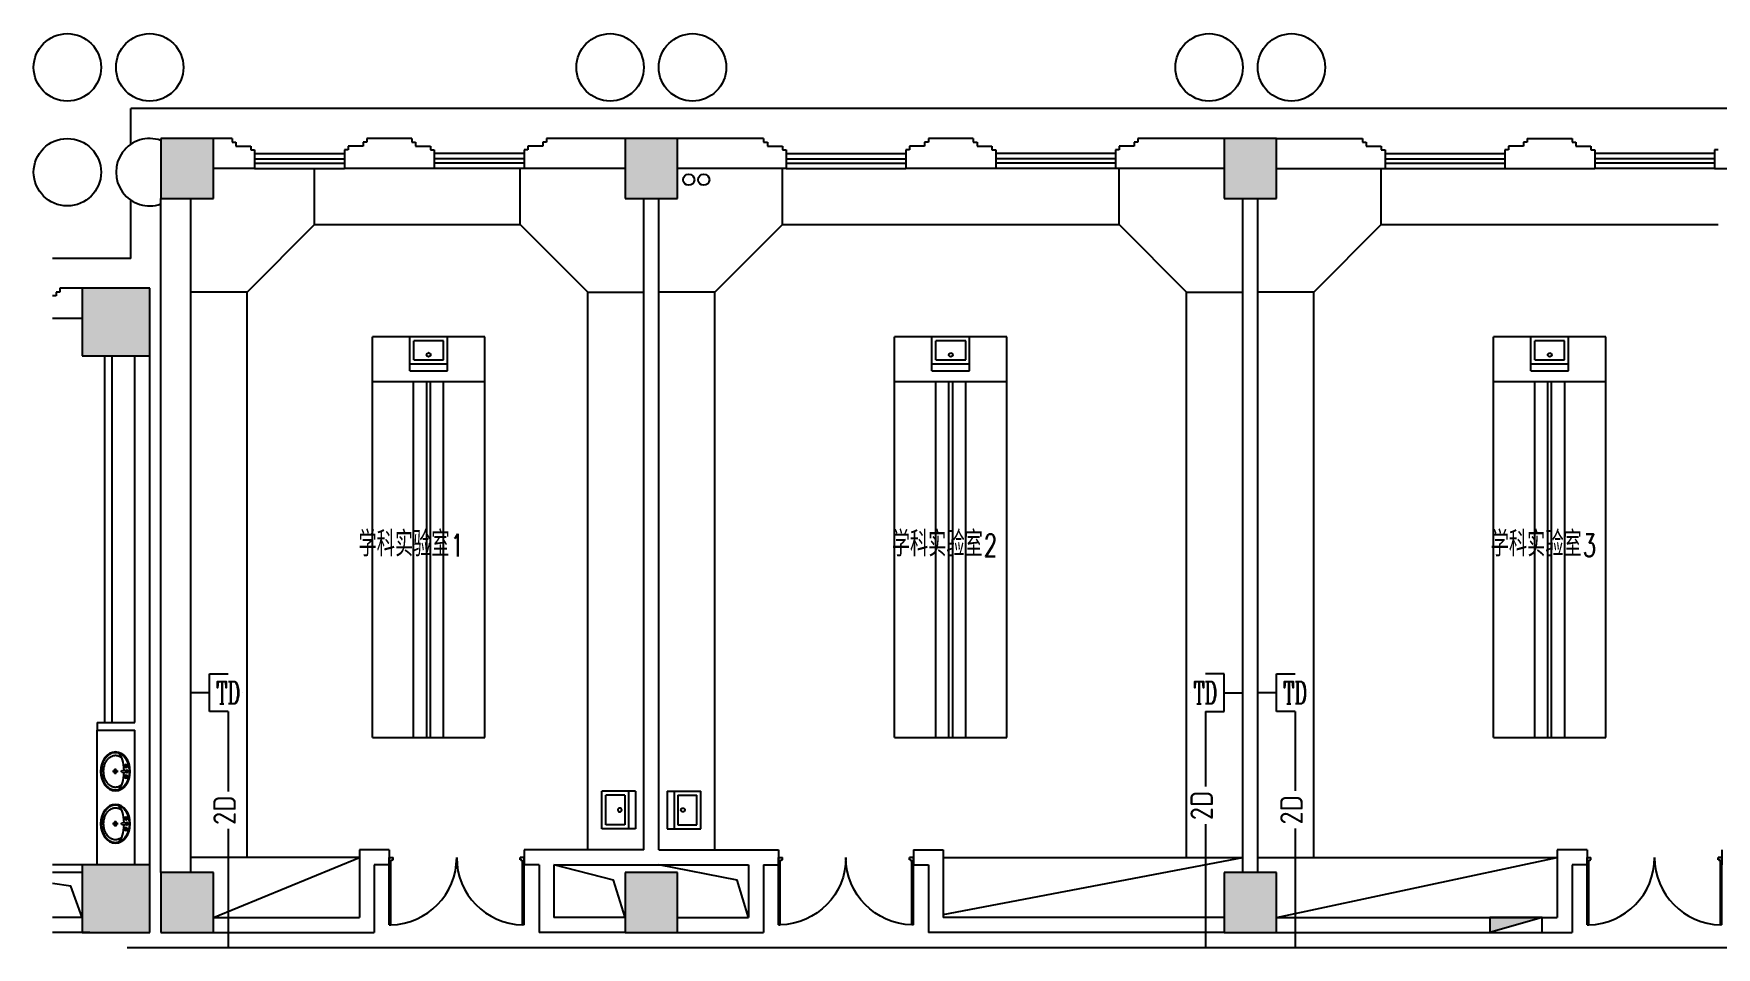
# Model space of a CAD drawing. Extents: x 190999 to 834799, y -200814 to 215286.
# Drawn here: x 563535 to 586010, y 95386 to 107586 of the extents above; entities that cross this region are included whole.
import ezdxf
from ezdxf.enums import TextEntityAlignment as Align

# ---------------------------------------------------------------- set-up
doc = ezdxf.new("R2010")
doc.units = 0
doc.header["$LTSCALE"] = 1000
doc.header["$MEASUREMENT"] = 0
for name, color, linetype in [('00-EQUIP', 3, 'Continuous'), ('00-SIG_TEXT', 7, 'Continuous'), ('00-WIRE-4', 6, 'Continuous'), ('A-卫生间', 250, 'Continuous'), ('A-墙线', 2, 'Continuous'), ('A-外包装修', 250, 'Continuous'), ('A-外窗', 145, 'Continuous'), ('A-家具', 250, 'Continuous'), ('A-门', 167, 'Continuous'), ('COLUMN', 2, 'Continuous'), ('EQUIP_消火栓', 6, 'Continuous'), ('PUB_HATCH', 250, 'Continuous'), ('房间名称', 7, 'Continuous'), ('桥架', 1, 'Continuous'), ('洞口线', 177, 'Continuous'), ('雨水管', 3, 'Continuous')]:
    doc.layers.add(name, color=color, linetype=linetype)
doc.styles.add('-GBCBIGGBENOR', font='GBENOR.shx', dxfattribs={"bigfont": 'GBCBIG.shx'})
doc.styles.add('_COMPLEX', font='COMPLEX.shx', dxfattribs={"width": 0.5})
doc.styles.add('_TCH_DIM', font='SIMPLEX', dxfattribs={"bigfont": 'GBCBIG'})
doc.styles.get("Standard").update_dxf_attribs({"font": 'simhei.ttf'})
doc.styles.add('zz-1', font='arial.ttf', dxfattribs={"width": 0.8})

# ---------------------------------------------------------------- blocks, each defined once
blk = doc.blocks.new('m1800')
at = {"layer": 'A-墙线'}
for p, q in [((-900, -100), (-900, 100)), ((900, -100), (900, 100))]:
    blk.add_line(p, q, dxfattribs=at)
at = {"layer": 'A-门'}
for p, q in [((-900, 900), (-899.9999999999418, 9.313225746154785e-10)), ((-900, 900), (-880.0000000000582, 899.9999999990687)), ((-880.0000000000582, 899.9999999990687), (-879.9999999999418, 50.00000000093132)), ((880.0000000000582, 899.9999999990687), (879.9999999999418, 50.00000000093132)), ((900, 900), (880.0000000000582, 899.9999999990687)), ((900, 900), (899.9999999999418, 9.313225746154785e-10)), ((-899.9999999999418, 50.00000000093132), (-870.0000000000582, 50.00000000093132)), ((-899.9999999999418, 9.313225746154785e-10), (-849.9999999999418, 9.313225746154785e-10)), ((-870.0000000000582, 50.00000000093132), (-870, 30)), ((-870, 30), (-849.9999999999418, 30.00000000093132)), ((-849.9999999999418, 30.00000000186265), (-849.9999999999418, 9.313225746154785e-10)), ((849.9999999999418, 30.00000000186265), (849.9999999999418, 9.313225746154785e-10)), ((870, 30), (849.9999999999418, 30.00000000093132)), ((899.9999999999418, 9.313225746154785e-10), (849.9999999999418, 9.313225746154785e-10)), ((870.0000000000582, 50.00000000093132), (870, 30)), ((899.9999999999418, 50.00000000093132), (870.0000000000582, 50.00000000093132))]:
    blk.add_line(p, q, dxfattribs=at)
for centre, start, end in [((-900, 0), 0, 88.72665564132167), ((900, 0), 91.27334436201257, 180)]:
    blk.add_arc(centre, 900, start, end, dxfattribs=at)
blk = doc.blocks.new('手盆')
at = {"layer": 'A-卫生间'}
for p, q in [((113.4051500830392, 11.84450968739111), (46.00438527367078, 15.84450968549936)), ((160.3106537545391, -1.047737896442413e-09), (235.3360842392431, 1.047737896442413e-09)), ((197.8233689978952, -36.70497138574137), (197.8233689957997, 38.37330022055539)), ((113.4051500836795, -10.84469759798958), (46.004385274573, -15.84469759988133))]:
    blk.add_line(p, q, dxfattribs=at)
for centre, major_axis, ratio, start_param, end_param in [((197.8233689968765, 0), (-7.29808629688452e-09, 259), 0.7637967914937317, 3.141592653589386, 9.424777960768973), ((194.0108444604266, -1.164153218269348e-10), (-7.205028495352649e-09, 259.000000000035), 0.4132124245315282, 0.3517248363212417, 1.519021401905628), ((106.1260785445047, 0.4999060444824863), (-5.256824373014387e-10, 13.9324609080711), 0.9000000000013795, 3.760940879954317, 5.663837080793927), ((194.0108444604266, -1.164153218269348e-10), (-7.229772779760784e-09, 259.0000000000077), 0.4132124245315759, 1.620216634470202, 2.789864625449906)]:
    blk.add_ellipse(centre, major_axis=major_axis, ratio=ratio, start_param=start_param, end_param=end_param, dxfattribs=at)
for centre, major_axis, ratio in [((46.00438527413644, -9.395720553584397e-05), (-4.943908497107386e-10, 15.84460364270489), 0.8999999999996328), ((56.39680238347501, 70.60627577308333), (-8.758096824383953e-10, 20.62066592634073), 0.899999999999012), ((56.39680238347501, 70.60627577308333), (-3.935312307942613e-10, 15.62066592634074), 0.8999999999986958), ((197.8233689968765, 0), (-3.340112788049617e-10, 23.3576301081921), 0.9000000000004984), ((56.39680238740402, -70.60627578099957), (-3.800975702346919e-10, 20.62066592634073), 0.899999999999012), ((56.39680238740402, -70.60627578099957), (-3.935312307942613e-10, 15.62066592634074), 0.8999999999986958)]:
    blk.add_ellipse(centre, major_axis=major_axis, ratio=ratio, dxfattribs=at)
for points, knots in [([(197.8233690038323, -249), (204.3990294850664, -248.9999999998254), (210.9746904028871, -248.5460929390974), (228.2800280096126, -246.1498785703443), (238.9514531540335, -243.4343165084429), (259.8060639827163, -235.6199938393256), (269.9890346575412, -230.5210515616636), (289.5665971586423, -218.0721727792989), (298.960803612601, -210.7221745683055), (316.6733728031977, -193.9730663714581), (324.9912984879047, -184.5740979954135), (340.2893382357433, -163.997605889017), (347.2690669711446, -152.820397028001), (359.6669247537793, -129.0196260861703), (365.0847628668125, -116.3964852440404), (374.1834916165972, -90.08639820077224), (377.864187594445, -76.39992674347013), (383.3689956764865, -48.38244847021997), (385.1929984975141, -34.05193997788592), (386.9250104438397, -5.187684159289347), (386.8329865084379, 9.345556312793633), (384.73586623749, 38.16708128564642), (382.7308100122318, 52.45485931876465), (376.8727663576719, 80.34559937685844), (373.0198958979163, 93.94806452159537), (363.5912495303783, 120.0517437723756), (358.0156770628528, 132.5524866377527), (345.3217726669682, 156.0743077876396), (338.2037411779456, 167.0949723329395), (322.6526621349331, 187.3296658890322), (314.2200076092558, 196.5433937402559), (296.3045734511106, 212.8996470182319), (286.8222312947328, 220.0420502259221), (267.0967536403914, 232.0600890867645), (256.8539916995796, 236.9358037543716), (235.9088120757369, 244.2945439725299), (225.2065898313012, 246.7777534795459), (203.6465188648144, 249.290750069631), (192.7886942756013, 249.3206353121204), (171.2212525570067, 246.926459478098), (160.5116570384998, 244.5023044175468), (139.5443743165815, 237.2594525109744), (129.2868775804527, 232.4405714303721), (109.5247235784773, 220.5323387983663), (100.0204366852413, 213.442903975927), (82.05432864755858, 197.1870205074665), (73.5929449252726, 188.0206891129783), (57.97836853517219, 167.8736008143169), (50.82557078509126, 156.8931414871186), (38.05713037244277, 133.4431421089976), (32.44179055967834, 120.974013813975), (22.9298620421032, 94.92387688398594), (19.03347902328824, 81.34333855629666), (13.08606755724759, 53.48601149060414), (11.03515804442577, 39.20971924465266), (8.845478702656692, 10.40033378740191), (8.706750778161222, -4.132253066869453), (10.3460220079869, -33.00605608435581), (12.12398988581845, -47.34676530770957), (17.53889162433916, -75.39515261730412), (21.17571813854738, -89.10233203484677), (30.19028912024805, -115.463632545172), (35.56784113991307, -128.1172780482448), (47.88998500915477, -151.9877993637056), (54.83428833659855, -163.2042521126277), (70.0674021562445, -183.866608052107), (78.3558293353999, -193.3121929975168), (96.01611302810488, -210.1603128662973), (105.3875327545975, -217.5627013113408), (124.9266998832172, -230.1204342835699), (135.0940591037797, -235.2758359995205), (155.9248058304656, -243.2054893133172), (166.5879733786569, -245.9799217026157), (184.1470113282267, -248.5090972222097), (190.9851904233219, -249.0000000002037), (197.8233690038323, -249)], [0, 0, 0, 0, 0.1053687871871674, 0.1053687871871674, 0.2787471050919757, 0.2787471050919757, 0.452125422996784, 0.452125422996784, 0.6255037409015924, 0.6255037409015924, 0.7988820588064007, 0.7988820588064007, 0.972260376711209, 0.972260376711209, 1.145638694616017, 1.145638694616017, 1.319017012520826, 1.319017012520826, 1.492395330425634, 1.492395330425634, 1.665773648330442, 1.665773648330442, 1.83915196623525, 1.83915196623525, 2.012530284140059, 2.012530284140059, 2.185908602044867, 2.185908602044867, 2.359286919949676, 2.359286919949676, 2.532665237854484, 2.532665237854484, 2.706043555759292, 2.706043555759292, 2.8794218736641, 2.8794218736641, 3.052800191568909, 3.052800191568909, 3.226178509473717, 3.226178509473717, 3.399556827378525, 3.399556827378525, 3.572935145283334, 3.572935145283334, 3.746313463188142, 3.746313463188142, 3.91969178109295, 3.91969178109295, 4.093070098997758, 4.093070098997758, 4.266448416902567, 4.266448416902567, 4.439826734807376, 4.439826734807376, 4.613205052712185, 4.613205052712185, 4.786583370616993, 4.786583370616993, 4.959961688521802, 4.959961688521802, 5.133340006426611, 5.133340006426611, 5.30671832433142, 5.30671832433142, 5.480096642236228, 5.480096642236228, 5.653474960141037, 5.653474960141037, 5.826853278045846, 5.826853278045846, 6.000231595950654, 6.000231595950654, 6.173609913855463, 6.173609913855463, 6.283185307179586, 6.283185307179586, 6.283185307179586, 6.283185307179586]), ([(119.1736506810412, -185.1483521524933), (120.9620973349083, -186.5592411882244), (122.7676875701582, -187.9199504845892), (129.8700636767026, -193.0283129730087), (135.2785741284897, -196.3957903881383), (146.2934715196025, -202.2620774885872), (151.8941962509125, -204.7583693127963), (163.2154152492003, -208.8666340855998), (168.9426443869015, -210.4817502371734), (180.2599917969201, -212.7891027016158), (185.8482704507187, -213.5108798283036), (193.5720607222756, -213.9408398092492), (195.6979295939091, -214.0000000000582), (197.8233690028428, -214), (203.6582866330282, -213.9999999998545), (209.496631536138, -213.5543654990906), (222.3311671293923, -211.5851090514625), (229.3277623398462, -209.8531313597923), (240.787502169027, -205.8990001947095), (245.3047605895554, -204.0427727167553), (254.2367161016737, -199.7630582755664), (258.6490466702962, -197.340541947633), (268.8131698185462, -191.0121952608461), (274.5134323839447, -186.8761012725008), (285.5567444703775, -177.6296808072657), (290.895805457636, -172.5213152369834), (300.10443852967, -162.4870827112172), (304.0523709853587, -157.7313989280374), (313.5779886524833, -145.0389805318264), (318.9357033787237, -136.7249773955555), (326.5974791146873, -122.7934594422404), (329.2282542005414, -117.5408629023295), (334.1482956689142, -106.7104468817706), (336.4365190484095, -101.1349806892686), (340.7589510514808, -89.39631874780753), (342.7719178344414, -83.21611161783221), (346.3640570428397, -70.60165740986122), (347.9425120085652, -64.1699805422104), (351.0904946208175, -48.9602580992796), (352.483825713367, -40.10366524968413), (354.4332219571806, -22.20990053389687), (354.9878015757713, -13.17872977355728), (355.2458703611628, 4.918644920835504), (354.9501755786187, 13.97955791465938), (353.5129259504029, 31.96110226912424), (352.3711163057305, 40.89164739020634), (349.384864397347, 57.80685899686068), (347.5983948106295, 65.8113708793826), (343.3541798496735, 81.46923251761473), (340.8984195916564, 89.11663731795852), (335.3626360981434, 103.9371218456945), (332.2806230153365, 111.1172703721968), (325.5162342714611, 124.9777631429606), (321.8282612711191, 131.6496718250564), (313.9341333054472, 144.3357837414369), (309.7314879408514, 150.3452337460767), (300.8902356041654, 161.618057758169), (296.2466290210141, 166.8887592243263), (286.5258362632012, 176.709553859866), (281.444416775601, 181.2445321998675), (271.8246831358119, 188.7996964116173), (267.3329801598447, 191.9448123630136), (256.3785253528913, 198.7381430045061), (249.8306331257918, 202.0953922677436), (238.1084081598674, 206.932942938729), (232.9762091664597, 208.6679624874669), (222.6309106198023, 211.4215277187759), (217.4206377462251, 212.4394152993336), (205.158162370557, 213.983414012735), (198.0817049504258, 214.216697979864), (185.9674371529836, 213.4981161681353), (180.9226912481536, 212.8634210942255), (170.8730682562164, 210.9228448418726), (165.8711175702338, 209.6174913003924), (151.0041288301873, 204.6993374161248), (141.2534683310369, 200.0748375131807), (127.5488741844601, 191.4132149869401), (123.3148595323437, 188.4150790243875), (119.1737199328491, 185.1485161112505)], [5.74089731261301, 5.74089731261301, 5.74089731261301, 5.74089731261301, 5.780873984786705, 5.780873984786705, 5.896828956044057, 5.896828956044057, 6.01278392730141, 6.01278392730141, 6.128738898558762, 6.128738898558762, 6.240697366945735, 6.240697366945735, 6.283185307179586, 6.283185307179586, 6.283185307179586, 6.399826426420818, 6.399826426420818, 6.540899765641657, 6.540899765641657, 6.633999867022954, 6.633999867022954, 6.727099968404252, 6.727099968404252, 6.852187990943959, 6.852187990943959, 6.977276013483666, 6.977276013483666, 7.077377375932242, 7.077377375932242, 7.229976726067383, 7.229976726067383, 7.31738907886302, 7.31738907886302, 7.404801431658657, 7.404801431658657, 7.497093875397931, 7.497093875397931, 7.589386319137206, 7.589386319137206, 7.712333561266115, 7.712333561266115, 7.835280803395023, 7.835280803395023, 7.958228045523932, 7.958228045523932, 8.08117528765284, 8.08117528765284, 8.194982769003447, 8.194982769003447, 8.308790250354054, 8.308790250354054, 8.42259773170466, 8.42259773170466, 8.537599018716683, 8.537599018716683, 8.652600305728708, 8.652600305728708, 8.767601592740732, 8.767601592740732, 8.884431700421288, 8.884431700421288, 8.98243549021753, 8.98243549021753, 9.11946744650899, 9.11946744650899, 9.224190864967866, 9.224190864967866, 9.328914283426741, 9.328914283426741, 9.470086520349449, 9.470086520349449, 9.571187053011501, 9.571187053011501, 9.672287585673553, 9.672287585673553, 9.874488650997659, 9.874488650997659, 9.967059414647549, 9.967059414647549, 9.967059414647549, 9.967059414647549])]:
    blk.add_open_spline(points, degree=3, knots=knots, dxfattribs=at)
blk.add_point((46.00438527413644, -9.395720553584397e-05), dxfattribs=at)
blk = doc.blocks.new('$TwtSys$00000434')
for p, q in [((-0.5, 0.5), (-0.5, -0.5)), ((-0.5, -0.5), (0.5, 0.5)), ((0.5, 0.5), (-0.5, 0.5)), ((0.5, -0.5), (0.5, 0.5)), ((-0.5, -0.5), (0.5, -0.5))]:
    blk.add_line(p, q)
blk.add_solid([(0.5, -0.5), (0.5, 0.5), (-0.5, -0.5)])
blk = doc.blocks.new('$plan$00001609')
at = {"linetype": 'Continuous'}
for p, q in [((0, -251.4705882352937), (0, 251.4705882352937)), ((0, 251.4705882352937), (450, 251.4705882352937)), ((92.64705882352973, -251.4705882352937), (92.64705882352973, 251.4705882352937)), ((450, 251.4705882352937), (450, -251.4705882352937)), ((145.5882352941189, -198.5294117647063), (145.5882352941189, 198.5294117647063)), ((145.5882352941189, 198.5294117647063), (397.0588235294108, 198.5294117647063)), ((397.0588235294108, 198.5294117647063), (397.0588235294108, -198.5294117647063)), ((145.5882352941189, -198.5294117647063), (397.0588235294108, -198.5294117647063)), ((0, -251.4705882352937), (450, -251.4705882352937))]:
    blk.add_line(p, q, dxfattribs=at)
blk.add_line((237.6862242726766, 2.138438204639897), (237.7742816884856, 0))
blk.add_arc((211.7647058823532, 0), 26.00957580613192, 4.716030096023192, 0, dxfattribs=at)
at = {"style": 'zz-1'}
for tag in ['YSIZE', 'XSIZE']:
    blk.add_attdef(tag, (0, 0), '', height=0.5, dxfattribs=at)
blk = doc.blocks.new('_LINKPT1')
at = {"color": 0}
blk.add_line((0, 0), (0, 0), dxfattribs=at)
blk = doc.blocks.new('IO37IMB6')
for p, q in [((-0.5, 0.4990009990009556), (-0.5, 0.9990009990009556)), ((0.5, 0.9990009990009556), (0.5, 0.4990009990009556)), ((0.5, 0.4990009990009556), (-0.5, 0.4990009990009556)), ((0, 0.4995004995004778), (0, 0))]:
    blk.add_line(p, q)
at = {"xscale": 0.002, "yscale": 0.002, "zscale": 0.002}
for p in [(0, 1.383711617401852), (-0.5, 0.4990009990009556), (0.5, 0.4990009990009556), (0, 0)]:
    blk.add_blockref('_LINKPT1', p, dxfattribs=at)
at = {"style": '_COMPLEX', "width": 0.6, "flags": 8}
blk.add_attdef('$TEXT$', text='', height=0.6, dxfattribs=at).set_placement((0, 1), align=Align.MIDDLE_CENTER)
at = {"flags": 9}
blk.add_attdef('A', (0, 0), '', height=2e-05, dxfattribs=at)

msp = doc.modelspace()

# ---------------------------------------------------------------- hatches: boundary and pattern name
at = {"layer": 'PUB_HATCH'}
for points in [[(565234.5765869354, 105386.4842905664), (565934.5735351776, 105386.4842905662), (565934.5735351776, 106186.484481301), (565234.5765869354, 106186.4844813013)], [(571434.5781128143, 105386.4842905664), (572134.5750610565, 105386.4842905664), (572134.5750610565, 106186.4844813013), (571434.5781128143, 106186.4844813013)], [(579434.5781128143, 105386.4842905664), (580134.5750610565, 105386.4842905664), (580134.5750610565, 106186.4844813013), (579434.5781128143, 106186.4844813013)], [(564184.5765869361, 103286.4819063797), (565084.5765869364, 103286.4819063782), (565084.5765869354, 104186.484958138), (564184.5765869345, 104186.4849581387)], [(564184.5765869317, 95586.48448130325), (565084.5765869354, 95586.48448130081), (565084.5765869357, 96486.48142954282), (564184.5765869338, 96486.48142954113)], [(565234.5765869354, 95586.48448130104), (565934.5735351776, 95586.48448130128), (565934.5735351776, 96386.48371836182), (565234.5765869354, 96386.48371836182)], [(571434.5781128143, 95586.48448130128), (572134.5750610565, 95586.48448130128), (572134.5750610565, 96386.48371836182), (571434.5781128143, 96386.48371836182)], [(579434.5781128143, 95586.48448130128), (580134.5750610565, 95586.48448130128), (580134.5750610565, 96386.48371836182), (579434.5781128143, 96386.48371836182)]]:
    msp.add_hatch(color=256, dxfattribs=at).paths.add_polyline_path(points)

# ---------------------------------------------------------------- linework, layer by layer
at = {"layer": '00-WIRE-4'}
for p, q in [((566134.0770864373, 98536.48142954294), (566134.0770864373, 97468.69053166715)), ((579185.0760874338, 98536.48142954294), (579185.0760874338, 97532.21590413741)), ((580384.0770864396, 98536.48142954294), (580384.0770864396, 97474.14350240427)), ((566134.0770864373, 96968.1035152637), (566134.0770864373, 95386.48448130029)), ((579185.0760874338, 97031.62888773397), (579185.0760874338, 95386.48448130029)), ((580384.0770864396, 96973.55648600083), (580384.0770864396, 95386.48448130029))]:
    msp.add_line(p, q, dxfattribs=at)
at = {"layer": 'A-卫生间'}
for p, q in [((564484.5765869352, 98386.48448130029), (564484.5765869352, 103286.481906379)), ((564584.5765869352, 98386.48448130017), (564584.5765869352, 103286.481906379)), ((564384.5765869361, 96486.48142954137), (564384.5765869361, 98286.4844813004))]:
    msp.add_line(p, q, dxfattribs=at)
at = {"layer": 'A-墙线'}
for p, q in [((566184.5842163297, 106186.4814295436), (565934.5735351774, 106186.4814295436)), ((566184.5842163297, 106186.4814295436), (566184.5842163297, 106136.4814295436)), ((566184.5842163297, 106136.4814295436), (566234.5842163297, 106136.4814295436)), ((566234.5842163297, 106136.4814295436), (566234.5842163297, 106086.4814295434)), ((566234.5842163297, 106086.4814295434), (566434.5842163297, 106086.4814295436)), ((566434.5842163297, 106086.4814295436), (566434.5842163297, 106036.4814295436)), ((567734.5842163297, 106086.4814295436), (567734.5842163297, 106036.4814295436)), ((567934.5842163297, 106086.4814295434), (567734.5842163297, 106086.4814295436)), ((567934.5842163297, 106136.4814295436), (567934.5842163297, 106086.4814295434)), ((567984.5842163297, 106136.4814295436), (567934.5842163297, 106136.4814295436)), ((568584.5842163297, 106186.4814295436), (567984.5842163297, 106186.4814295436)), ((567984.5842163297, 106186.4814295436), (567984.5842163297, 106136.4814295436)), ((568584.5842163297, 106186.4814295436), (568584.5842163297, 106136.4814295436)), ((568584.5842163297, 106136.4814295436), (568634.5842163297, 106136.4814295436)), ((568634.5842163297, 106136.4814295436), (568634.5842163297, 106086.4814295434)), ((568634.5842163297, 106086.4814295434), (568834.5842163297, 106086.4814295436)), ((568834.5842163297, 106086.4814295436), (568834.5842163297, 106036.4814295436)), ((570134.5842163297, 106086.4814295436), (570134.5842163297, 106036.4814295436)), ((570334.5842163297, 106086.4814295434), (570134.5842163297, 106086.4814295436)), ((570334.5842163297, 106136.4814295436), (570334.5842163297, 106086.4814295434)), ((570384.5842163297, 106136.4814295436), (570334.5842163297, 106136.4814295436)), ((571434.5781128141, 106186.4814295436), (570384.5842163297, 106186.4814295436)), ((570384.5842163297, 106186.4814295436), (570384.5842163297, 106136.4814295436)), ((573284.5842163297, 106186.4814295436), (572134.5845977995, 106186.4814295436)), ((573284.5842163297, 106186.4814295436), (573284.5842163297, 106136.4814295436)), ((573284.5842163297, 106136.4814295436), (573334.5842163297, 106136.4814295436)), ((573334.5842163297, 106136.4814295436), (573334.5842163297, 106086.4814295434)), ((573334.5842163297, 106086.4814295434), (573534.5842163297, 106086.4814295436)), ((573534.5842163297, 106086.4814295436), (573534.5842163297, 106036.4814295436)), ((575234.5842163297, 106086.4814295436), (575234.5842163297, 106036.4814295436)), ((575434.5842163297, 106086.4814295434), (575234.5842163297, 106086.4814295436)), ((575434.5842163297, 106136.4814295436), (575434.5842163297, 106086.4814295434)), ((575484.5842163297, 106136.4814295436), (575434.5842163297, 106136.4814295436)), ((576084.5842163297, 106186.4814295436), (575484.5842163297, 106186.4814295436)), ((575484.5842163297, 106186.4814295436), (575484.5842163297, 106136.4814295436)), ((576084.5842163297, 106186.4814295436), (576084.5842163297, 106136.4814295436)), ((576084.5842163297, 106136.4814295436), (576134.5842163297, 106136.4814295436)), ((576134.5842163297, 106136.4814295436), (576134.5842163297, 106086.4814295434)), ((576134.5842163297, 106086.4814295434), (576334.5842163297, 106086.4814295436)), ((576334.5842163297, 106086.4814295436), (576334.5842163297, 106036.4814295436)), ((578034.5842163297, 106086.4814295436), (578034.5842163297, 106036.4814295436)), ((578234.5842163297, 106086.4814295434), (578034.5842163297, 106086.4814295436)), ((578234.5842163297, 106136.4814295436), (578234.5842163297, 106086.4814295434)), ((578284.5842163297, 106136.4814295436), (578234.5842163297, 106136.4814295436)), ((579434.5800201627, 106186.4814295436), (578284.5842163297, 106186.4814295436)), ((578284.5842163297, 106186.4814295436), (578284.5842163297, 106136.4814295436)), ((580134.5731537077, 106186.4814295436), (581284.5689575407, 106186.4814295436)), ((581284.5689575407, 106186.4814295436), (581284.5689575407, 106136.4814295436)), ((581284.5689575407, 106136.4814295436), (581334.5689575407, 106136.4814295436)), ((581334.5689575407, 106136.4814295436), (581334.5689575407, 106086.4814295434)), ((581334.5689575407, 106086.4814295434), (581534.5689575407, 106086.4814295436)), ((581534.5689575407, 106086.4814295436), (581534.5689575407, 106036.4814295436)), ((583234.5689575407, 106086.4814295436), (583234.5689575407, 106036.4814295436)), ((583434.5689575407, 106086.4814295434), (583234.5689575407, 106086.4814295436)), ((583434.5689575407, 106136.4814295436), (583434.5689575407, 106086.4814295434)), ((583484.5689575407, 106136.4814295436), (583434.5689575407, 106136.4814295436)), ((583484.5689575407, 106186.4814295436), (584084.5689575407, 106186.4814295436)), ((583484.5689575407, 106186.4814295436), (583484.5689575407, 106136.4814295436)), ((584084.5689575407, 106186.4814295436), (584084.5689575407, 106136.4814295436)), ((584084.5689575407, 106136.4814295436), (584134.5689575407, 106136.4814295436)), ((584134.5689575407, 106136.4814295436), (584134.5689575407, 106086.4814295434)), ((584134.5689575407, 106086.4814295434), (584334.5689575407, 106086.4814295436)), ((584334.5689575407, 106086.4814295436), (584334.5689575407, 106036.4814295436)), ((566434.5842163297, 106036.4814295436), (566484.5842163297, 106036.4814295436)), ((566484.5842163297, 106036.4814295436), (566484.5842163297, 105786.4814295436)), ((567734.5842163297, 106036.4814295436), (567684.5842163297, 106036.4814295436)), ((567684.5842163297, 106036.4814295436), (567684.5842163297, 105786.4814295436)), ((568834.5842163297, 106036.4814295436), (568884.5842163297, 106036.4814295436)), ((568884.5842163297, 106036.4814295436), (568884.5842163297, 105786.4814295436)), ((570134.5842163297, 106036.4814295436), (570084.5842163297, 106036.4814295436)), ((570084.5842163297, 106036.4814295436), (570084.5842163297, 105786.4814295436)), ((573534.5842163297, 106036.4814295436), (573584.5842163297, 106036.4814295436)), ((573584.5842163297, 106036.4814295436), (573584.5842163297, 105786.4814295436)), ((575234.5842163297, 106036.4814295436), (575184.5842163297, 106036.4814295436)), ((575184.5842163297, 106036.4814295436), (575184.5842163297, 105786.4814295436)), ((576334.5842163297, 106036.4814295436), (576384.5842163297, 106036.4814295436)), ((576384.5842163297, 106036.4814295436), (576384.5842163297, 105786.4814295436)), ((578034.5842163297, 106036.4814295436), (577984.5842163297, 106036.4814295436)), ((577984.5842163297, 106036.4814295436), (577984.5842163297, 105786.4814295436)), ((581534.5689575407, 106036.4814295436), (581584.5689575407, 106036.4814295436)), ((581584.5689575407, 106036.4814295436), (581584.5689575407, 105786.4814295436)), ((583234.5689575407, 106036.4814295436), (583184.5689575407, 106036.4814295436)), ((583184.5689575407, 106036.4814295436), (583184.5689575407, 105786.4814295436)), ((584334.5689575407, 106036.4814295436), (584384.5689575407, 106036.4814295436)), ((584384.5689575407, 106036.4814295436), (584384.5689575407, 105786.4814295436)), ((586034.5689575407, 106036.4814295436), (585984.5689575407, 106036.4814295436)), ((585984.5689575407, 106036.4814295436), (585984.5689575407, 105786.4814295436)), ((566484.5842163297, 105786.4814295436), (565934.5735351774, 105786.4814295436)), ((568884.5842163297, 105786.4814295436), (567684.5842163297, 105786.4814295436)), ((571434.5781128141, 105786.4814295436), (570084.5842163297, 105786.4814295436)), ((573584.5842163297, 105786.4814295436), (572134.5845977995, 105786.4814295436)), ((576384.5842163297, 105786.4814295436), (575184.5842163297, 105786.4814295436)), ((579434.5800201627, 105786.4814295436), (577984.5842163297, 105786.4814295436)), ((580134.5731537077, 105786.4814295436), (581584.5689575407, 105786.4814295436)), ((583184.5689575407, 105786.4814295436), (584384.5689575407, 105786.4814295436)), ((585984.5689575407, 105786.4814295436), (587434.568576071, 105786.4814295436)), ((565234.5765869354, 96386.4837183613), (565234.5765869354, 105386.4842905659)), ((565634.5765869354, 96386.4837183613), (565634.5765869359, 105386.4842905661)), ((571684.5765869352, 96686.48448130029), (571684.5765869352, 105386.4842905664)), ((571884.5765869352, 96686.48448130029), (571884.5765869352, 105386.4842905664)), ((579684.5765869352, 96386.48371836176), (579684.5765869352, 105386.4842905664)), ((579884.5765869352, 96386.48371836176), (579884.5765869352, 105386.4842905664)), ((563834.5842163297, 104086.4814295431), (563784.5765869346, 104086.4814295432)), ((563834.5842163297, 104136.4814295433), (563834.5842163297, 104086.4814295431)), ((563884.5842163297, 104136.4814295433), (563834.5842163297, 104136.4814295433)), ((564184.5765869343, 104186.4817871719), (563884.5842163297, 104186.4814295433)), ((563884.5842163297, 104186.4814295433), (563884.5842163297, 104136.4814295433)), ((563784.5765869346, 103786.4814295433), (564184.576586935, 103786.4814295433)), ((564884.5765869352, 98386.48448129994), (564884.5765869352, 103286.4819063782)), ((565084.5765869352, 96486.48142954276), (565084.5765869352, 103286.4819063781)), ((564384.5765869361, 98386.48448130034), (564884.5765869352, 98386.48448129994)), ((564384.5765869361, 98386.48448130034), (564384.5765869361, 98286.48448130034)), ((564384.5765869361, 98286.48448130034), (564884.5765869352, 98286.48448129994)), ((564884.5765869352, 96486.48142954195), (564884.5765869352, 98286.48448129994)), ((568284.5765869352, 96686.48448130029), (567884.5765869352, 96686.48448130029)), ((567884.5765869352, 96686.48448130029), (567884.5765869352, 95786.48448130029)), ((571684.5765869352, 96686.48448130029), (570084.5765869352, 96686.48448130029)), ((571884.5765869352, 96686.48448130029), (573484.5765869354, 96686.48448130029)), ((575284.5765869354, 96686.48448130029), (575684.5765869354, 96686.48448130029)), ((575684.5765869354, 96686.48448130029), (575684.5765869354, 95786.48448130029)), ((584284.5765869354, 96686.48448130029), (583884.5765869354, 96686.48448130029)), ((583884.5765869354, 96686.48448130029), (583884.5765869354, 95786.48448130029)), ((564184.5765869338, 96486.48142954096), (563784.5765869346, 96486.48142954096)), ((568284.5765869352, 96486.48448130029), (568084.5765869352, 96486.48448130029)), ((568084.5765869352, 96486.48448130029), (568084.5765869352, 95586.48448130029)), ((570284.5765869352, 96486.48448130029), (570084.5765869352, 96486.48448130029)), ((570284.5765869352, 96486.48448130029), (570284.5765869352, 95586.48448130029)), ((570484.5765869352, 96486.48448130029), (573084.5765869352, 96486.48448130029)), ((570484.5765869352, 96486.48448130029), (570484.5765869352, 95786.48448130029)), ((573084.5765869354, 96486.48448130029), (573084.5765869354, 95786.48448130029)), ((573284.5765869354, 96486.48448130029), (573484.5765869354, 96486.48448130029)), ((573284.5765869354, 96486.48448130029), (573284.5765869354, 95586.48448130029)), ((575284.5765869354, 96486.48448130029), (575484.5765869354, 96486.48448130029)), ((575484.5765869354, 96486.48448130029), (575484.5765869354, 95586.48448130029)), ((584284.5765869354, 96486.48448130029), (584084.5765869354, 96486.48448130029)), ((584084.5765869354, 96486.48448130029), (584084.5765869354, 95586.48448130029)), ((564184.5765869336, 96386.48142954096), (563784.5765869346, 96386.48142954096)), ((564184.5765869322, 95786.48448130023), (563784.5765869346, 95786.48448130023)), ((565934.5735351774, 95786.48448130029), (567884.5765869352, 95786.48448130029)), ((571434.5781128141, 95786.48448130029), (570484.5765869352, 95786.48448130029)), ((572134.5750610563, 95786.48448130029), (573084.5765869354, 95786.48448130029)), ((579434.5781128141, 95786.48448130029), (575684.5765869354, 95786.48448130029)), ((580134.5750610563, 95786.48448130029), (583884.5765869354, 95786.48448130029)), ((564284.5735351776, 95586.48448130023), (563784.5765869346, 95586.48448130023)), ((565934.5735351774, 95586.48448130029), (568084.5765869352, 95586.48448130029)), ((571434.5781128141, 95586.48448130029), (570284.5765869352, 95586.48448130029)), ((572134.5750610563, 95586.48448130029), (573284.5765869354, 95586.48448130029)), ((579434.5781128141, 95586.48448130029), (575484.5765869354, 95586.48448130029)), ((580134.5750610563, 95586.48448130029), (584084.5765869354, 95586.48448130029))]:
    msp.add_line(p, q, dxfattribs=at)
at = {"layer": 'A-外包装修'}
for p, q in [((564834.5765869354, 106110.6471682208), (564834.5765869354, 106586.4814295435)), ((628484.5765869352, 106586.4814295435), (564834.5765869354, 106586.4814295435)), ((564834.5765869354, 104586.482562053), (564834.5765869354, 105362.315690866)), ((564834.5765869347, 104586.482562053), (563784.5765869346, 104586.481310322))]:
    msp.add_line(p, q, dxfattribs=at)
for centre in [(563984.5765869354, 107136.4814295434), (565084.5765869354, 107136.4814295434), (571234.5765869354, 107136.4814295434), (572334.5765869354, 107136.4814295434), (579234.5765869354, 107136.4814295434), (580334.5765869354, 107136.4814295434), (563984.5765869354, 105736.4814295434)]:
    msp.add_circle(centre, 449.9999999999999, dxfattribs=at)
msp.add_arc((565084.5765869354, 105736.4814295434), 449.9999999999999, 70.5287793705961, 289.4712206294039, dxfattribs=at)
at = {"layer": 'A-外窗'}
for p, q in [((566484.5842163297, 105986.4814295436), (567684.5842163297, 105986.4814295436)), ((566484.5842163297, 105916.4814295436), (567684.5842163297, 105916.4814295436)), ((570084.5842163297, 105986.4814295436), (568884.5842163297, 105986.4814295436)), ((570084.5842163297, 105916.4814295436), (568884.5842163297, 105916.4814295436)), ((573584.5842163297, 105986.4814295436), (575184.5842163297, 105986.4814295436)), ((573584.5842163297, 105916.4814295436), (575184.5842163297, 105916.4814295436)), ((577984.5842163297, 105986.4814295436), (576384.5842163297, 105986.4814295436)), ((577984.5842163297, 105916.4814295436), (576384.5842163297, 105916.4814295436)), ((581584.5689575407, 105986.4814295436), (583184.5689575407, 105986.4814295436)), ((581584.5689575407, 105916.4814295436), (583184.5689575407, 105916.4814295436)), ((585984.5689575407, 105986.4814295436), (584384.5689575407, 105986.4814295436)), ((585984.5689575407, 105916.4814295436), (584384.5689575407, 105916.4814295436)), ((566484.5842163297, 105856.4814295436), (567684.5842163297, 105856.4814295436)), ((566484.5842163297, 105786.4814295436), (567684.5842163297, 105786.4814295436)), ((570084.5842163297, 105856.4814295436), (568884.5842163297, 105856.4814295436)), ((570084.5842163297, 105786.4814295436), (568884.5842163297, 105786.4814295436)), ((573584.5842163297, 105856.4814295436), (575184.5842163297, 105856.4814295436)), ((573584.5842163297, 105786.4814295436), (575184.5842163297, 105786.4814295436)), ((577984.5842163297, 105856.4814295436), (576384.5842163297, 105856.4814295436)), ((577984.5842163297, 105786.4814295436), (576384.5842163297, 105786.4814295436)), ((581584.5689575407, 105856.4814295436), (583184.5689575407, 105856.4814295436)), ((581584.5689575407, 105786.4814295436), (583184.5689575407, 105786.4814295436)), ((585984.5689575407, 105856.4814295436), (584384.5689575407, 105856.4814295436)), ((585984.5689575407, 105786.4814295436), (584384.5689575407, 105786.4814295436))]:
    msp.add_line(p, q, dxfattribs=at)
at = {"layer": 'A-家具'}
for p, q in [((567284.5735351788, 105036.4814295436), (567284.5735351788, 105786.4814295436)), ((570034.5796386916, 105036.4814295436), (570034.5796386916, 105786.4814295436)), ((573534.5811645733, 105036.4814295438), (573534.5811645733, 105786.4814295438)), ((578034.5872680862, 105036.4814295438), (578034.5872680862, 105786.4814295438)), ((581534.5659057843, 105036.4814295438), (581534.5659057843, 105786.4814295438)), ((567284.5735351788, 105036.4814295436), (566384.5765869352, 104136.4844812999)), ((567284.5735351788, 105036.4814295435), (570034.5796386916, 105036.4814295436)), ((570034.5796386916, 105036.4814295436), (570934.5765869352, 104136.4844812999)), ((573534.5811645733, 105036.4814295438), (572634.5842163297, 104136.4844813002)), ((573534.5811645733, 105036.4814295438), (578034.5872680862, 105036.4814295438)), ((578034.5872680862, 105036.4814295438), (578934.5842163297, 104136.4844813002)), ((581534.5659057843, 105036.4814295438), (580634.5689575407, 104136.4844813002)), ((581534.5659057843, 105036.4814295438), (586034.5720092971, 105036.4814295438)), ((566384.5765869352, 104136.4844812999), (565634.5765869359, 104136.4844812999)), ((566384.5765869352, 96586.48448129982), (566384.5765869352, 104136.4844812999)), ((570934.5765869352, 96686.4844813), (570934.5765869352, 104136.4844812999)), ((570934.5765869352, 104136.4844812999), (571684.5765869352, 104136.4844812999)), ((572634.5842163297, 104136.4844813002), (571884.5842163297, 104136.4844813002)), ((572634.5842163297, 96686.48448130017), (572634.5842163297, 104136.4844813002)), ((578934.5842163297, 96586.48448129994), (578934.5842163297, 104136.4844813002)), ((578934.5842163297, 104136.4844813002), (579684.5842163297, 104136.4844813002)), ((580634.5689575407, 104136.4844813002), (579884.5689575407, 104136.4844813002)), ((580634.5689575407, 96586.48448130005), (580634.5689575407, 104136.4844813002)), ((568059.5804016325, 98186.48448130046), (568059.5804016325, 103536.481429544)), ((569559.5804016325, 103536.481429544), (568059.5804016325, 103536.481429544)), ((569559.5804016325, 98186.48448130046), (569559.5804016325, 103536.481429544)), ((575034.5842163297, 98186.48448130023), (575034.5842163297, 103536.4814295438)), ((576534.5842163297, 103536.4814295438), (575034.5842163297, 103536.4814295438)), ((576534.5842163297, 98186.48448130023), (576534.5842163297, 103536.4814295438)), ((583034.5689575407, 98186.48448130023), (583034.5689575407, 103536.4814295438)), ((584534.5689575407, 103536.4814295438), (583034.5689575407, 103536.4814295438)), ((584534.5689575407, 98186.48448130023), (584534.5689575407, 103536.4814295438)), ((569559.5804016325, 102936.481429544), (568059.5804016325, 102936.481429544)), ((568609.5804016325, 98186.48448130046), (568609.5804016325, 102936.4814295443)), ((568784.5804016325, 98186.48448130046), (568784.5804016325, 102936.4814295443)), ((568834.5804016326, 98186.48448130046), (568834.5804016325, 102936.4814295443)), ((569009.5804016326, 98186.48448130046), (569009.5804016325, 102936.4814295443)), ((576534.5842163297, 102936.4814295438), (575034.5842163297, 102936.4814295438)), ((575584.5842163297, 98186.48448130023), (575584.5842163297, 102936.481429544)), ((575759.5842163297, 98186.48448130023), (575759.5842163297, 102936.481429544)), ((575809.5842163297, 98186.48448130023), (575809.5842163297, 102936.481429544)), ((575984.5842163297, 98186.48448130023), (575984.5842163297, 102936.481429544)), ((584534.5689575407, 102936.4814295438), (583034.5689575407, 102936.4814295438)), ((583584.5689575407, 98186.48448130023), (583584.5689575407, 102936.481429544)), ((583759.5689575407, 98186.48448130023), (583759.5689575407, 102936.481429544)), ((583809.5689575407, 98186.48448130023), (583809.5689575407, 102936.481429544)), ((583984.5689575407, 98186.48448130023), (583984.5689575407, 102936.481429544)), ((568059.5804016325, 98186.48448130046), (569559.5804016325, 98186.48448130046)), ((575034.5842163297, 98186.48448130023), (576534.5842163297, 98186.48448130023)), ((583034.5689575407, 98186.48448130023), (584534.5689575407, 98186.48448130023)), ((567884.5765869352, 96586.48448129976), (565634.5765869354, 96586.48448129994)), ((565934.5735351774, 95786.48448130023), (567884.5765869352, 96586.48448129994)), ((575684.5727722385, 96586.48448129988), (579684.5727722384, 96586.48448130005)), ((575684.5727722384, 95824.57971939543), (579684.5727722384, 96586.48448130005)), ((579884.5727722385, 96586.48448129988), (583884.5727722384, 96586.48448130005)), ((580134.5769684052, 95786.48448130023), (583884.5727722384, 96586.48448130005))]:
    msp.add_line(p, q, dxfattribs=at)
at = {"layer": 'COLUMN'}
for p, q in [((565934.5735351776, 106186.484481301), (565234.5765869354, 106186.4844813013)), ((565234.5765869354, 106186.4844813013), (565234.5765869354, 105386.4842905664)), ((565934.5735351776, 105386.4842905662), (565934.5735351776, 106186.484481301)), ((572134.5750610565, 106186.4844813013), (571434.5781128143, 106186.4844813013)), ((571434.5781128143, 106186.4844813013), (571434.5781128143, 105386.4842905664)), ((572134.5750610565, 105386.4842905664), (572134.5750610565, 106186.4844813013)), ((580134.5750610565, 106186.4844813013), (579434.5781128143, 106186.4844813013)), ((579434.5781128143, 106186.4844813013), (579434.5781128143, 105386.4842905664)), ((580134.5750610565, 105386.4842905664), (580134.5750610565, 106186.4844813013)), ((565234.5765869354, 105386.4842905664), (565934.5735351776, 105386.4842905662)), ((571434.5781128143, 105386.4842905664), (572134.5750610565, 105386.4842905664)), ((579434.5781128143, 105386.4842905664), (580134.5750610565, 105386.4842905664)), ((565084.5765869354, 104186.484958138), (564184.5765869345, 104186.4849581387)), ((564184.5765869345, 104186.4849581387), (564184.5765869361, 103286.4819063797)), ((565084.5765869364, 103286.4819063782), (565084.5765869354, 104186.484958138)), ((564184.5765869361, 103286.4819063797), (565084.5765869364, 103286.4819063782)), ((565084.5765869357, 96486.48142954282), (564184.5765869338, 96486.48142954113)), ((564184.5765869338, 96486.48142954113), (564184.5765869317, 95586.48448130325)), ((565084.5765869354, 95586.48448130081), (565084.5765869357, 96486.48142954282)), ((565934.5735351776, 96386.48371836182), (565234.5765869354, 96386.48371836182)), ((565234.5765869354, 96386.48371836182), (565234.5765869354, 95586.48448130104)), ((565934.5735351776, 95586.48448130128), (565934.5735351776, 96386.48371836182)), ((572134.5750610565, 96386.48371836182), (571434.5781128143, 96386.48371836182)), ((571434.5781128143, 96386.48371836182), (571434.5781128143, 95586.48448130128)), ((572134.5750610565, 95586.48448130128), (572134.5750610565, 96386.48371836182)), ((580134.5750610565, 96386.48371836182), (579434.5781128143, 96386.48371836182)), ((579434.5781128143, 96386.48371836182), (579434.5781128143, 95586.48448130128)), ((580134.5750610565, 95586.48448130128), (580134.5750610565, 96386.48371836182)), ((564184.5765869317, 95586.48448130325), (565084.5765869354, 95586.48448130081)), ((565234.5765869354, 95586.48448130104), (565934.5735351776, 95586.48448130128)), ((571434.5781128143, 95586.48448130128), (572134.5750610565, 95586.48448130128)), ((579434.5781128143, 95586.48448130128), (580134.5750610565, 95586.48448130128))]:
    msp.add_line(p, q, dxfattribs=at)
at = {"layer": '桥架'}
msp.add_line((564784.576586935, 95386.4844813003), (632384.5765869361, 95386.48448130029), dxfattribs=at)
at = {"layer": '洞口线', "ltscale": 2}
for points in [[(571434.5781128141, 95786.48448130029), (571280.5310596279, 96284.83958365768), (570484.5765869352, 96486.48448130029)], [(573084.5765869354, 95786.48448130029), (572930.5295337492, 96284.83958365768), (571883.2049515664, 96486.4844813022)], [(564184.576586932, 95786.48448130023), (564030.5295337457, 96205.17908561224), (563784.5765869346, 96238.30940109519)]]:
    msp.add_lwpolyline(points, dxfattribs=at)
at = {"layer": '雨水管'}
for centre in [(572284.5765869347, 105636.4814295431), (572484.5765869347, 105636.4814295431)]:
    msp.add_circle(centre, 74.99999999999999, dxfattribs=at)

# ---------------------------------------------------------------- block references
at = {"xscale": -1}
for p in [(564824.5765869272, 97736.48142954143), (564824.5765869272, 97036.48142954143)]:
    msp.add_blockref('手盆', p, dxfattribs=at)
at = {"layer": '00-EQUIP'}
ref = msp.add_blockref('IO37IMB6', (565634.5765869368, 98786.48142954294), dxfattribs=dict(at, xscale=500, yscale=500, zscale=500, rotation=270))
ref.add_attrib('$TEXT$', 'TD', dxfattribs={"layer": '0', "height": 300, "style": '_COMPLEX', "width": 0.6, "flags": 8}).set_placement((566134.5765869368, 98786.48142954294), align=Align.MIDDLE_CENTER)
ref = msp.add_blockref('IO37IMB6', (579684.5765869344, 98786.48142954294), dxfattribs=dict(at, xscale=-500, yscale=500, zscale=500, rotation=90))
ref.add_attrib('$TEXT$', 'TD', dxfattribs={"layer": '0', "height": 300, "style": '_COMPLEX', "width": 0.6, "flags": 8}).set_placement((579184.5765869344, 98786.48142954294), align=Align.MIDDLE_CENTER)
ref = msp.add_blockref('IO37IMB6', (579884.576586939, 98786.48142954294), dxfattribs=dict(at, xscale=500, yscale=500, zscale=500, rotation=270))
ref.add_attrib('$TEXT$', 'TD', dxfattribs={"layer": '0', "height": 300, "style": '_COMPLEX', "width": 0.6, "flags": 8}).set_placement((580384.576586939, 98786.48142954294), align=Align.MIDDLE_CENTER)
at = {"layer": 'A-家具', "yscale": -1, "rotation": 90.00000000000001}
for p in [(568809.5804016325, 103086.481429544), (575784.5842163297, 103086.4814295438), (583784.5689575407, 103086.4814295438)]:
    msp.add_blockref('$plan$00001609', p, dxfattribs=at)
at = {"layer": 'A-家具', "rotation": 180.0000000000001}
msp.add_blockref('$plan$00001609', (571574.3242109776, 97220.16265802464), dxfattribs=at)
at = {"layer": 'A-家具', "yscale": -1}
msp.add_blockref('$plan$00001609', (571994.809126467, 97220.16265802464), dxfattribs=at)
at = {"layer": 'A-门', "rotation": 180}
for p in [(569184.5765869352, 96586.48448130215), (585184.5765869354, 96586.48448130215)]:
    msp.add_blockref('m1800', p, dxfattribs=at)
at = {"layer": 'A-门', "xscale": -1, "rotation": 180}
msp.add_blockref('m1800', (574384.5765869354, 96586.48448130215), dxfattribs=at)
at = {"layer": 'EQUIP_消火栓', "xscale": 700, "yscale": 200, "zscale": 700, "rotation": 180}
msp.add_blockref('$TwtSys$00000434', (583334.2786430845, 95686.48448130029), dxfattribs=at)

# ---------------------------------------------------------------- texts
at = {"layer": '00-SIG_TEXT', "style": '-GBCBIGGBENOR'}
for p in [(566084.0770864373, 97218.39702346543), (579135.0760874338, 97281.92239593569), (580334.0770864396, 97223.84999420255)]:
    msp.add_text('2D', height=300, rotation=90, dxfattribs=at).set_placement(p, align=Align.MIDDLE_CENTER)
at = {"layer": '房间名称', "style": '_TCH_DIM'}
for p in [(567873.2053155305, 100604.7576903223), (574996.081663117, 100604.7576903222), (582996.081663117, 100604.7576903221)]:
    msp.add_text('学科实验室', height=337.5886524822697, dxfattribs=at).set_placement(p)
at = {"layer": '房间名称', "style": '_TCH_DIM', "width": 0.7058823529411765}
for s, p in [('1', (569101.9287197858, 100604.7576903223)), ('2', (576224.8050673723, 100604.7576903222)), ('3', (584224.8050673723, 100604.7576903221))]:
    msp.add_text(s, height=297.5000000000001, dxfattribs=at).set_placement(p)

doc.saveas('drawing.dxf')
